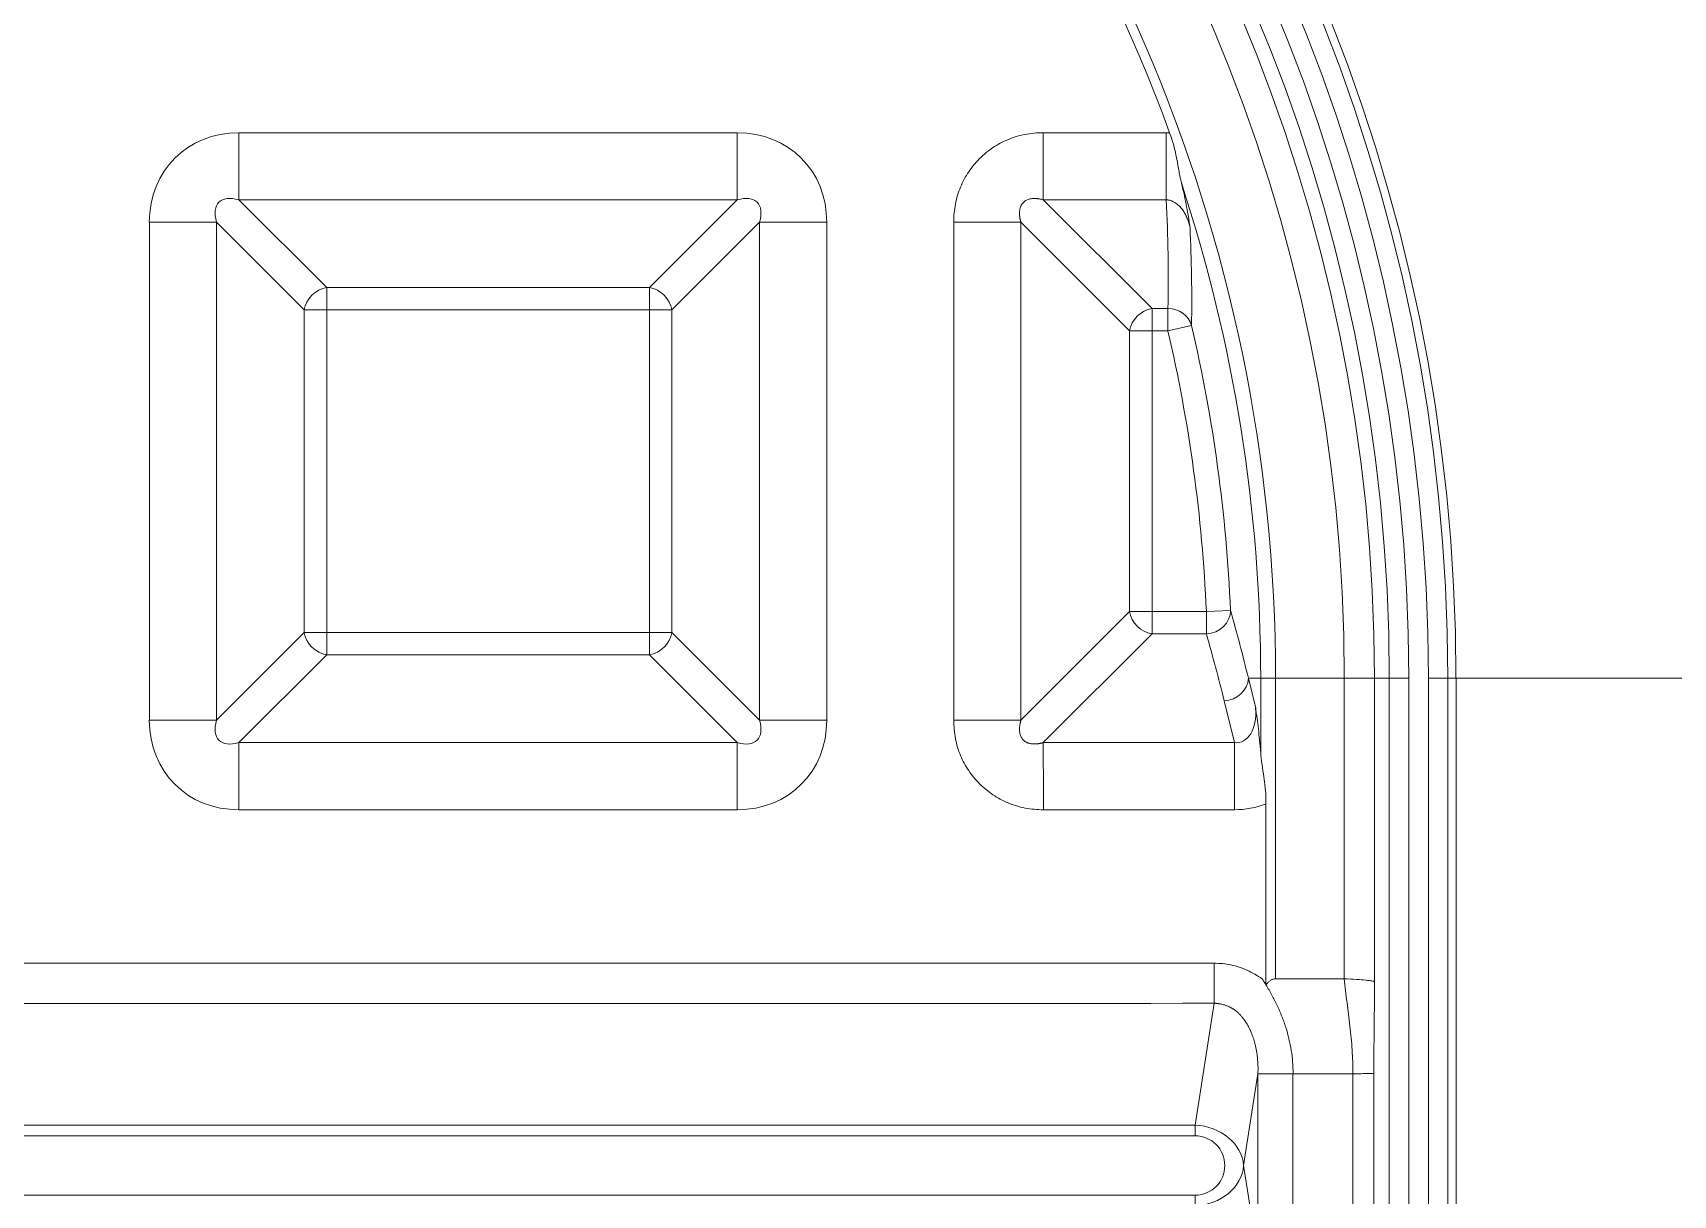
# Model space of a CAD drawing. Header units: millimetres. Extents: x 559 to 1112, y 323 to 643.
# Drawn here: x 740.69 to 774.54, y 486.67 to 510.67 of the extents above; entities that cross this region are included whole.
import ezdxf

# ---------------------------------------------------------------- set-up
doc = ezdxf.new("R2010")
doc.units = ezdxf.units.MM
doc.layers.add('core', color=7, linetype='Continuous', lineweight=20)

msp = doc.modelspace()

# ---------------------------------------------------------------- linework, layer by layer
at = {"layer": 'core', "lineweight": 13}
for p, q in [((755.22, 508.607), (744.939, 508.607)), ((744.939, 507.22), (744.939, 508.607)), ((755.22, 508.607), (755.22, 507.22)), ((764.075, 508.607), (761.538, 508.607)), ((764.075, 508.607), (764.075, 507.22)), ((744.939, 507.22), (755.22, 507.22)), ((744.939, 507.22), (746.75, 505.409)), ((753.409, 505.409), (755.22, 507.22)), ((761.538, 507.22), (764.075, 507.22)), ((761.538, 507.22), (763.781, 504.977)), ((743.09, 506.758), (743.09, 496.477)), ((743.09, 506.758), (744.477, 506.758)), ((744.477, 496.477), (744.477, 506.758)), ((746.288, 504.947), (744.477, 506.758)), ((755.683, 506.758), (753.872, 504.947)), ((755.683, 506.758), (757.069, 506.758)), ((755.683, 506.758), (755.683, 496.477)), ((757.069, 496.477), (757.069, 506.758)), ((759.689, 506.758), (759.689, 496.477)), ((761.076, 496.477), (761.076, 506.758)), ((763.319, 504.515), (761.076, 506.758)), ((753.409, 505.409), (746.75, 505.409)), ((746.75, 504.947), (746.75, 505.409)), ((753.409, 505.409), (753.409, 504.947)), ((746.288, 504.947), (746.288, 498.288)), ((746.288, 504.947), (746.75, 504.947)), ((746.75, 504.947), (753.409, 504.947)), ((746.75, 498.288), (746.75, 504.947)), ((753.409, 504.947), (753.872, 504.947)), ((753.409, 504.947), (753.409, 498.288)), ((753.872, 498.288), (753.872, 504.947)), ((763.781, 504.515), (763.781, 504.977)), ((764.11, 504.977), (763.781, 504.977)), ((764.11, 504.977), (764.11, 504.515)), ((763.319, 504.515), (763.781, 504.515)), ((763.319, 504.515), (763.319, 498.72)), ((763.781, 498.72), (763.781, 504.515)), ((763.781, 504.515), (764.11, 504.515)), ((764.597, 504.628), (764.11, 504.515)), ((761.076, 496.477), (763.319, 498.72)), ((763.781, 498.72), (763.319, 498.72)), ((763.781, 498.258), (763.781, 498.72)), ((764.902, 498.72), (763.781, 498.72)), ((765.402, 498.742), (764.902, 498.72)), ((764.902, 498.72), (764.902, 498.258)), ((744.477, 496.477), (746.288, 498.288)), ((746.75, 498.288), (746.288, 498.288)), ((753.409, 498.288), (746.75, 498.288)), ((746.75, 497.825), (746.75, 498.288)), ((753.872, 498.288), (753.409, 498.288)), ((753.409, 498.288), (753.409, 497.825)), ((753.872, 498.288), (755.683, 496.477)), ((763.781, 498.258), (761.538, 496.015)), ((763.781, 498.258), (764.902, 498.258)), ((746.75, 497.825), (744.939, 496.014)), ((746.75, 497.825), (753.409, 497.825)), ((755.22, 496.014), (753.409, 497.825)), ((765.769, 497.342), (765.92, 496.728)), ((765.769, 497.342), (766.023, 497.342)), ((766.023, 497.342), (766.023, 495.799)), ((766.331, 491.137), (766.331, 497.342)), ((767.749, 491.139), (767.749, 497.342)), ((768.373, 497.342), (768.678, 497.342)), ((768.373, 491.077), (768.373, 497.342)), ((768.678, 497.342), (769.08, 497.342)), ((768.678, 497.342), (768.678, 453.078)), ((769.08, 453.078), (769.08, 497.342)), ((769.483, 497.342), (769.483, 453.078)), ((769.483, 497.342), (769.885, 497.342)), ((769.885, 497.342), (770.054, 497.342)), ((769.885, 453.078), (769.885, 497.342)), ((770.054, 453.078), (770.054, 497.342)), ((770.054, 497.342), (776.885, 497.342)), ((765.481, 496.014), (765.269, 496.88)), ((744.477, 496.477), (743.09, 496.477)), ((757.069, 496.477), (755.683, 496.477)), ((744.939, 494.628), (744.939, 496.014)), ((755.22, 496.014), (744.939, 496.014)), ((755.22, 496.014), (755.22, 494.628)), ((765.481, 496.014), (761.538, 496.014)), ((765.481, 496.014), (765.481, 494.628)), ((744.939, 494.628), (755.22, 494.628)), ((761.539, 494.628), (765.481, 494.628)), ((766.133, 494.747), (766.133, 491.012)), ((765.062, 491.459), (723.323, 491.459)), ((764.67, 488.117), (765.063, 490.631)), ((765.967, 489.177), (765.67, 487.282)), ((765.967, 489.177), (766.686, 489.177)), ((765.967, 489.177), (765.967, 485.387)), ((766.686, 485.387), (766.686, 489.177)), ((767.926, 489.177), (767.926, 485.387)), ((768.358, 485.387), (768.358, 489.183)), ((764.67, 488.117), (720.815, 488.117)), ((720.815, 487.895), (764.67, 487.895)), ((764.67, 488.117), (764.67, 487.895)), ((765.67, 487.282), (765.967, 485.387)), ((764.67, 486.669), (720.815, 486.669)), ((764.67, 486.669), (764.67, 486.447))]:
    msp.add_line(p, q, dxfattribs=at)
for centre, radius, start, end in [((719.145, 493.318), 100.6, 305.96599, 77.45703), ((719.145, 493.318), 100.175, 305.97379, 77.45703), ((719.145, 493.318), 99.403, 314.29502, 77.77562), ((719.145, 493.318), 99.011, 314.62948, 77.83606), ((719.145, 493.318), 99.101, 314.55525, 77.77562), ((719.145, 487.282), 85.99, 12.44405, 56.71631), ((719.145, 487.282), 84.657, 13.18186, 57.19161), ((733.229, 497.342), 45.96, 360, 90), ((733.229, 497.342), 45.336, 0, 90), ((733.229, 497.342), 45.032, 360, 90), ((733.229, 497.342), 44.63, 360, 90), ((733.229, 497.342), 44.226, 0, 90), ((733.229, 497.342), 43.824, 0, 90), ((733.229, 497.342), 43.656, 0, 90), ((733.229, 497.342), 36.824, 360, 90), ((733.229, 497.342), 36.656, 0, 90), ((733.229, 497.342), 36.254, 0, 90), ((733.229, 497.342), 35.85, 0, 90), ((733.229, 497.342), 35.448, 360, 90), ((733.229, 497.342), 35.144, 360, 90), ((733.229, 497.342), 34.52, 360, 90), ((733.229, 497.342), 33.102, 360, 46.5105), ((733.229, 497.342), 32.904, 20.018, 43.8615), ((733.229, 497.342), 32.794, 0, 18.1704), ((733.229, 497.342), 31.703, 2.4913, 13.0768), ((733.229, 497.342), 32.203, 2.4913, 13.0768), ((764.67, 487.282), 0.613, 270, 90)]:
    msp.add_arc(centre, radius, start, end, dxfattribs=at)
for centre, major_axis, ratio, start_param, end_param in [((745.28, 506.417), (1.665, -1.665), 0.854588, 2.434441, 3.848744), ((754.879, 506.417), (-1.665, -1.665), 0.854588, 2.434441, 3.848744), ((745.28, 506.417), (-0.753, 0.753), 0.472398, 5.576034, 6.990337), ((754.879, 506.417), (0.753, 0.753), 0.472398, 5.576034, 6.990337), ((733.229, 505.596), (0, 31.854), 0.969623, 4.692964, 4.763411), ((746.75, 504.947), (0.356, 0.356), 0.854588, 0.863645, 2.277948), ((753.409, 504.947), (0.356, -0.356), 0.854588, 0.863645, 2.277948), ((763.781, 504.515), (0.356, 0.356), 0.854588, 0.863645, 2.277948), ((764.11, 504.515), (0.503, -0.009), 0.918748, 0.267927, 1.588102), ((763.781, 498.72), (-0.356, 0.356), 0.854588, 0.863645, 2.277948), ((764.902, 498.72), (-0.483, -0.139), 0.912878, 1.31341, 2.882658), ((746.75, 498.288), (-0.356, 0.356), 0.854588, 0.863645, 2.277948), ((753.409, 498.288), (-0.356, -0.356), 0.854588, 0.863645, 2.277948), ((733.229, 488.544), (0, 34.079), 0.969622, 4.959502, 5.00144), ((765.269, 497.342), (-0.489, -0.12), 0.914519, 1.350722, 2.880241), ((765.397, 496.818), (-0.195, 0.797), 0.613375, 2.921519, 4.451041), ((745.28, 496.818), (1.665, 1.665), 0.854588, 2.434441, 3.848744), ((745.28, 496.818), (0.753, 0.753), 0.472398, 2.434441, 3.848744), ((754.879, 496.818), (-1.665, 1.665), 0.854588, 2.434441, 3.848744), ((754.879, 496.818), (-0.753, 0.753), 0.472398, 2.434441, 3.848744), ((765.397, 496.818), (0.523, -2.137), 0.914519, 6.063111, 6.394151), ((764.67, 487.282), (0.994, -0.155), 0.826909, 0.18697, 1.699439), ((764.67, 487.282), (-0.994, -0.155), 0.826909, 1.442154, 2.954623)]:
    msp.add_ellipse(centre, major_axis=major_axis, ratio=ratio, start_param=start_param, end_param=end_param, dxfattribs=at)
for points in [[(798.639, 508.494), (798.229, 510.027), (797.322, 513.07), (795.7, 517.548), (793.821, 521.925), (791.693, 526.187), (789.321, 530.317), (786.715, 534.304), (783.882, 538.133), (780.832, 541.792), (777.576, 545.269), (774.125, 548.551), (770.489, 551.629), (766.682, 554.49), (762.715, 557.127), (758.602, 559.53), (754.358, 561.691), (751.449, 562.966), (749.978, 563.561)], [(759.689, 506.758), (759.69, 506.888), (759.713, 507.141), (759.818, 507.491), (759.988, 507.806), (760.216, 508.079), (760.49, 508.308), (760.804, 508.478), (761.155, 508.583), (761.408, 508.606), (761.538, 508.607)], [(761.538, 507.22), (761.538, 507.278), (761.538, 507.432), (761.538, 507.769), (761.538, 508.169), (761.538, 508.46), (761.538, 508.607)], [(764.075, 508.607), (764.099, 508.607), (764.122, 508.606), (764.145, 508.605)], [(759.689, 506.758), (759.837, 506.758), (760.127, 506.758), (760.527, 506.758), (760.864, 506.758), (761.018, 506.758), (761.076, 506.758)], [(764.566, 506.65), (764.597, 505.976), (764.607, 505.302), (764.597, 504.628)], [(765.402, 498.742), (765.534, 498.275), (765.657, 497.809), (765.769, 497.342)], [(766.331, 497.342), (766.804, 497.342), (767.276, 497.342), (767.749, 497.342)], [(761.539, 494.628), (761.408, 494.628), (761.155, 494.652), (760.805, 494.757), (760.49, 494.927), (760.217, 495.155), (759.988, 495.429), (759.818, 495.743), (759.714, 496.093), (759.69, 496.346), (759.689, 496.477)], [(761.076, 496.477), (761.018, 496.477), (760.864, 496.477), (760.527, 496.477), (760.127, 496.477), (759.837, 496.477), (759.689, 496.477)], [(761.539, 494.628), (761.539, 494.775), (761.539, 495.065), (761.538, 495.465), (761.538, 495.802), (761.538, 495.956), (761.538, 496.015)], [(765.062, 491.459), (765.18, 491.459), (765.411, 491.435), (765.746, 491.327), (765.954, 491.208), (766.056, 491.136)], [(723.323, 490.624), (737.236, 490.627), (751.149, 490.629), (765.062, 490.631)], [(766.688, 489.177), (767.101, 489.177), (767.514, 489.177), (767.927, 489.177)]]:
    msp.add_open_spline(points, degree=3, dxfattribs=at)
for points, knots in [([(764.145, 508.605), (764.178, 508.515), (764.206, 508.424), (764.242, 508.288), (764.253, 508.243), (764.268, 508.175), (764.273, 508.152), (764.283, 508.107), (764.287, 508.085), (764.309, 507.974), (764.324, 507.888), (764.346, 507.765), (764.354, 507.724), (764.37, 507.645), (764.379, 507.607), (764.388, 507.569)], [0, 0, 0, 0, 0.25, 0.25, 0.375, 0.375, 0.4375, 0.4375, 0.5, 0.5, 0.75, 0.75, 0.875, 0.875, 1, 1, 1, 1]), ([(764.388, 507.569), (764.433, 507.386), (764.467, 507.226), (764.509, 507.001), (764.521, 506.929), (764.539, 506.823), (764.545, 506.788), (764.553, 506.736), (764.557, 506.71), (764.561, 506.684), (764.564, 506.667), (764.565, 506.658), (764.566, 506.65)], [0, 0, 0, 0, 0.5, 0.5, 0.75, 0.75, 0.875, 0.875, 0.9375, 0.96875, 0.96875, 1, 1, 1, 1]), ([(761.538, 507.22), (761.531, 507.222), (761.516, 507.226), (761.494, 507.232), (761.471, 507.237), (761.448, 507.241), (761.426, 507.244), (761.403, 507.247), (761.38, 507.248), (761.356, 507.249), (761.333, 507.248), (761.303, 507.246), (761.267, 507.242), (761.226, 507.231), (761.189, 507.215), (761.156, 507.195), (761.131, 507.173), (761.113, 507.154), (761.1, 507.137), (761.088, 507.119), (761.078, 507.1), (761.069, 507.079), (761.062, 507.057), (761.056, 507.034), (761.052, 507.011), (761.049, 506.99), (761.048, 506.973), (761.048, 506.96), (761.047, 506.948), (761.047, 506.935), (761.048, 506.922), (761.048, 506.909), (761.049, 506.896), (761.05, 506.884), (761.052, 506.871), (761.053, 506.858), (761.055, 506.845), (761.057, 506.833), (761.06, 506.82), (761.063, 506.808), (761.066, 506.795), (761.069, 506.783), (761.072, 506.77), (761.075, 506.762), (761.076, 506.758)], [0, 0, 0, 0, 0.029171, 0.057983, 0.086458, 0.11462, 0.142493, 0.170101, 0.197472, 0.22463, 0.251603, 0.278418, 0.3296, 0.376508, 0.419909, 0.46077, 0.500244, 0.522091, 0.544182, 0.566736, 0.589954, 0.614022, 0.639109, 0.665361, 0.692908, 0.721861, 0.736729, 0.75164, 0.766602, 0.781617, 0.796691, 0.811829, 0.827034, 0.842311, 0.857666, 0.873101, 0.888622, 0.904232, 0.919936, 0.935738, 0.951641, 0.96765, 0.983768, 1, 1, 1, 1]), ([(764.075, 507.22), (764.085, 507.22), (764.095, 507.219), (764.114, 507.217), (764.133, 507.214), (764.151, 507.21), (764.169, 507.204), (764.178, 507.201), (764.205, 507.191), (764.221, 507.183), (764.245, 507.17), (764.253, 507.166), (764.268, 507.156), (764.275, 507.151), (764.311, 507.125), (764.336, 507.102), (764.382, 507.053), (764.403, 507.027), (764.44, 506.973), (764.456, 506.945), (764.486, 506.888), (764.5, 506.86), (764.523, 506.801), (764.534, 506.771), (764.552, 506.711), (764.56, 506.68), (764.566, 506.65)], [0, 0, 0, 0, 0.03125, 0.03125, 0.0625, 0.09375, 0.09375, 0.125, 0.125, 0.1875, 0.1875, 0.21875, 0.21875, 0.25, 0.25, 0.375, 0.375, 0.5, 0.5, 0.625, 0.625, 0.75, 0.75, 0.875, 0.875, 1, 1, 1, 1]), ([(766.023, 497.342), (766.03, 497.342), (766.041, 497.342), (766.074, 497.342), (766.095, 497.342), (766.148, 497.342), (766.179, 497.342), (766.249, 497.342), (766.288, 497.342), (766.331, 497.342)], [0, 0, 0, 0, 0.25, 0.25, 0.5, 0.5, 0.75, 0.75, 1, 1, 1, 1]), ([(767.749, 497.342), (767.841, 497.342), (767.925, 497.342), (768.073, 497.342), (768.138, 497.342), (768.244, 497.342), (768.287, 497.342), (768.348, 497.342), (768.366, 497.342), (768.373, 497.342)], [0, 0, 0, 0, 0.25, 0.25, 0.5, 0.5, 0.75, 0.75, 1, 1, 1, 1]), ([(765.92, 496.728), (765.921, 496.719), (765.922, 496.71), (765.924, 496.693), (765.928, 496.667), (765.931, 496.641), (765.938, 496.589), (765.943, 496.554), (765.957, 496.447), (765.966, 496.374), (765.984, 496.224), (765.993, 496.145), (766.009, 495.98), (766.016, 495.892), (766.023, 495.799)], [0, 0, 0, 0, 0.03125, 0.03125, 0.0625, 0.125, 0.125, 0.25, 0.25, 0.5, 0.5, 0.75, 0.75, 1, 1, 1, 1]), ([(761.076, 496.477), (761.074, 496.47), (761.07, 496.455), (761.064, 496.432), (761.059, 496.41), (761.055, 496.387), (761.052, 496.364), (761.049, 496.341), (761.048, 496.318), (761.047, 496.295), (761.048, 496.272), (761.05, 496.242), (761.055, 496.206), (761.066, 496.165), (761.081, 496.128), (761.102, 496.094), (761.123, 496.069), (761.142, 496.051), (761.159, 496.038), (761.177, 496.027), (761.197, 496.017), (761.217, 496.008), (761.239, 496.001), (761.262, 495.995), (761.286, 495.99), (761.306, 495.988), (761.323, 495.987), (761.336, 495.986), (761.349, 495.986), (761.361, 495.986), (761.374, 495.986), (761.387, 495.987), (761.4, 495.988), (761.413, 495.989), (761.425, 495.99), (761.438, 495.992), (761.451, 495.994), (761.463, 495.996), (761.476, 495.999), (761.488, 496.001), (761.501, 496.004), (761.513, 496.007), (761.526, 496.011), (761.534, 496.013), (761.538, 496.015)], [0, 0, 0, 0, 0.029171, 0.057983, 0.086458, 0.11462, 0.142493, 0.170101, 0.197472, 0.22463, 0.251603, 0.278418, 0.3296, 0.376508, 0.419909, 0.46077, 0.500244, 0.522091, 0.544182, 0.566736, 0.589954, 0.614022, 0.639109, 0.665361, 0.692908, 0.721861, 0.736729, 0.75164, 0.766602, 0.781617, 0.796691, 0.811829, 0.827034, 0.842311, 0.857666, 0.873101, 0.888622, 0.904232, 0.919936, 0.935738, 0.951641, 0.96765, 0.983768, 1, 1, 1, 1]), ([(766.023, 495.799), (766.026, 495.76), (766.03, 495.721), (766.04, 495.641), (766.045, 495.601), (766.063, 495.478), (766.077, 495.393), (766.092, 495.283), (766.095, 495.26), (766.101, 495.215), (766.104, 495.192), (766.112, 495.123), (766.117, 495.077), (766.129, 494.937), (766.133, 494.843), (766.133, 494.747)], [0, 0, 0, 0, 0.125, 0.125, 0.25, 0.25, 0.5, 0.5, 0.5625, 0.5625, 0.625, 0.625, 0.75, 0.75, 1, 1, 1, 1]), ([(766.133, 491.012), (766.126, 491.022), (766.113, 491.043), (766.094, 491.075), (766.074, 491.105), (766.062, 491.126), (766.056, 491.136)], [0, 0, 0, 0, 0.256631, 0.50882, 0.756598, 1, 1, 1, 1]), ([(766.691, 489.177), (766.692, 489.34), (766.68, 489.501), (766.642, 489.74), (766.626, 489.819), (766.589, 489.976), (766.567, 490.054), (766.517, 490.21), (766.49, 490.286), (766.431, 490.437), (766.399, 490.511), (766.33, 490.657), (766.294, 490.73), (766.216, 490.872), (766.175, 490.942), (766.132, 491.011)], [0, 0, 0, 0, 0.25, 0.25, 0.375, 0.375, 0.5, 0.5, 0.625, 0.625, 0.75, 0.75, 0.875, 0.875, 1, 1, 1, 1]), ([(766.133, 491.012), (766.144, 491.028), (766.157, 491.044), (766.185, 491.073), (766.2, 491.086), (766.224, 491.104), (766.233, 491.109), (766.251, 491.118), (766.269, 491.127), (766.289, 491.132), (766.31, 491.136), (766.321, 491.137), (766.331, 491.137)], [0, 0, 0, 0, 0.25, 0.25, 0.5, 0.5, 0.625, 0.625, 0.75, 0.875, 0.875, 1, 1, 1, 1]), ([(767.747, 491.139), (767.629, 491.139), (767.511, 491.138), (767.275, 491.138), (766.921, 491.137), (766.567, 491.137), (766.331, 491.137)], [0, 0, 0, 0, 0.25, 0.25, 0.5, 1, 1, 1, 1]), ([(767.927, 489.177), (767.927, 489.259), (767.926, 489.341), (767.92, 489.506), (767.916, 489.588), (767.905, 489.752), (767.899, 489.834), (767.883, 489.997), (767.875, 490.079), (767.856, 490.242), (767.846, 490.323), (767.826, 490.486), (767.816, 490.568), (767.784, 490.812), (767.763, 490.975), (767.745, 491.139)], [0, 0, 0, 0, 0.125, 0.125, 0.25, 0.25, 0.375, 0.375, 0.5, 0.5, 0.625, 0.625, 0.75, 0.75, 1, 1, 1, 1]), ([(768.373, 491.077), (768.373, 491.077), (768.372, 491.078), (768.371, 491.078), (768.371, 491.078), (768.371, 491.079), (768.369, 491.08), (768.365, 491.082), (768.359, 491.084), (768.345, 491.088), (768.32, 491.093), (768.284, 491.098), (768.241, 491.104), (768.217, 491.107), (768.136, 491.115), (768.008, 491.125), (767.841, 491.135), (767.747, 491.139)], [0, 0, 0, 0, 0.015625, 0.015625, 0.023437, 0.023437, 0.03125, 0.0625, 0.125, 0.125, 0.25, 0.375, 0.375, 0.5, 0.5, 0.75, 1, 1, 1, 1]), ([(768.373, 491.077), (768.373, 490.997), (768.372, 490.918), (768.371, 490.759), (768.371, 490.68), (768.369, 490.523), (768.368, 490.444), (768.367, 490.287), (768.366, 490.209), (768.364, 490.053), (768.363, 489.975), (768.362, 489.818), (768.361, 489.74), (768.359, 489.582), (768.359, 489.503), (768.358, 489.384), (768.358, 489.344), (768.358, 489.263), (768.358, 489.223), (768.358, 489.183)], [0, 0, 0, 0, 0.125, 0.125, 0.25, 0.25, 0.375, 0.375, 0.5, 0.5, 0.625, 0.625, 0.75, 0.75, 0.875, 0.875, 0.9375, 0.9375, 1, 1, 1, 1]), ([(765.967, 489.177), (765.967, 489.193), (765.968, 489.225), (765.969, 489.273), (765.968, 489.32), (765.967, 489.366), (765.964, 489.411), (765.961, 489.454), (765.957, 489.497), (765.953, 489.538), (765.948, 489.578), (765.942, 489.618), (765.935, 489.656), (765.929, 489.692), (765.921, 489.728), (765.914, 489.762), (765.905, 489.796), (765.897, 489.828), (765.888, 489.859), (765.871, 489.917), (765.842, 490), (765.796, 490.104), (765.747, 490.197), (765.704, 490.262), (765.674, 490.303), (765.658, 490.324), (765.642, 490.345), (765.625, 490.364), (765.608, 490.383), (765.591, 490.402), (765.573, 490.419), (765.556, 490.436), (765.538, 490.452), (765.52, 490.467), (765.501, 490.481), (765.483, 490.495), (765.464, 490.508), (765.445, 490.521), (765.427, 490.532), (765.407, 490.543), (765.388, 490.553), (765.367, 490.563), (765.344, 490.573), (765.318, 490.583), (765.29, 490.593), (765.258, 490.602), (765.226, 490.611), (765.196, 490.617), (765.172, 490.622), (765.155, 490.625), (765.143, 490.627), (765.133, 490.628), (765.123, 490.629), (765.114, 490.63), (765.104, 490.631), (765.095, 490.631), (765.087, 490.632), (765.078, 490.632), (765.07, 490.632), (765.065, 490.631), (765.062, 490.631)], [0, 0, 0, 0, 0.026303, 0.052032, 0.077187, 0.101767, 0.125775, 0.149209, 0.172071, 0.194362, 0.216081, 0.23723, 0.257809, 0.277819, 0.297261, 0.316136, 0.334445, 0.352189, 0.369369, 0.385986, 0.449485, 0.509023, 0.564708, 0.616674, 0.63076, 0.644618, 0.65825, 0.671662, 0.684859, 0.697845, 0.710624, 0.723204, 0.735587, 0.747782, 0.759793, 0.771628, 0.783292, 0.794793, 0.806137, 0.817333, 0.828388, 0.839872, 0.852617, 0.86664, 0.881954, 0.89857, 0.916494, 0.932516, 0.944913, 0.953684, 0.95883, 0.964053, 0.969109, 0.973999, 0.978726, 0.983291, 0.987698, 0.991949, 0.996049, 1, 1, 1, 1]), ([(767.927, 489.177), (767.991, 489.177), (768.049, 489.178), (768.151, 489.179), (768.195, 489.179), (768.267, 489.18), (768.297, 489.181), (768.339, 489.182), (768.352, 489.183), (768.358, 489.183)], [0, 0, 0, 0, 0.25, 0.25, 0.5, 0.5, 0.75, 0.75, 1, 1, 1, 1])]:
    msp.add_open_spline(points, degree=3, knots=knots, dxfattribs=at)
msp.add_rational_spline([(765.062, 491.459), (765.062, 491.119), (765.062, 490.821), (765.062, 490.631)], [1.03859300357, 0.973875521899, 0.990552698191, 1.08862453245], degree=3, dxfattribs=at)

doc.saveas('drawing.dxf')
